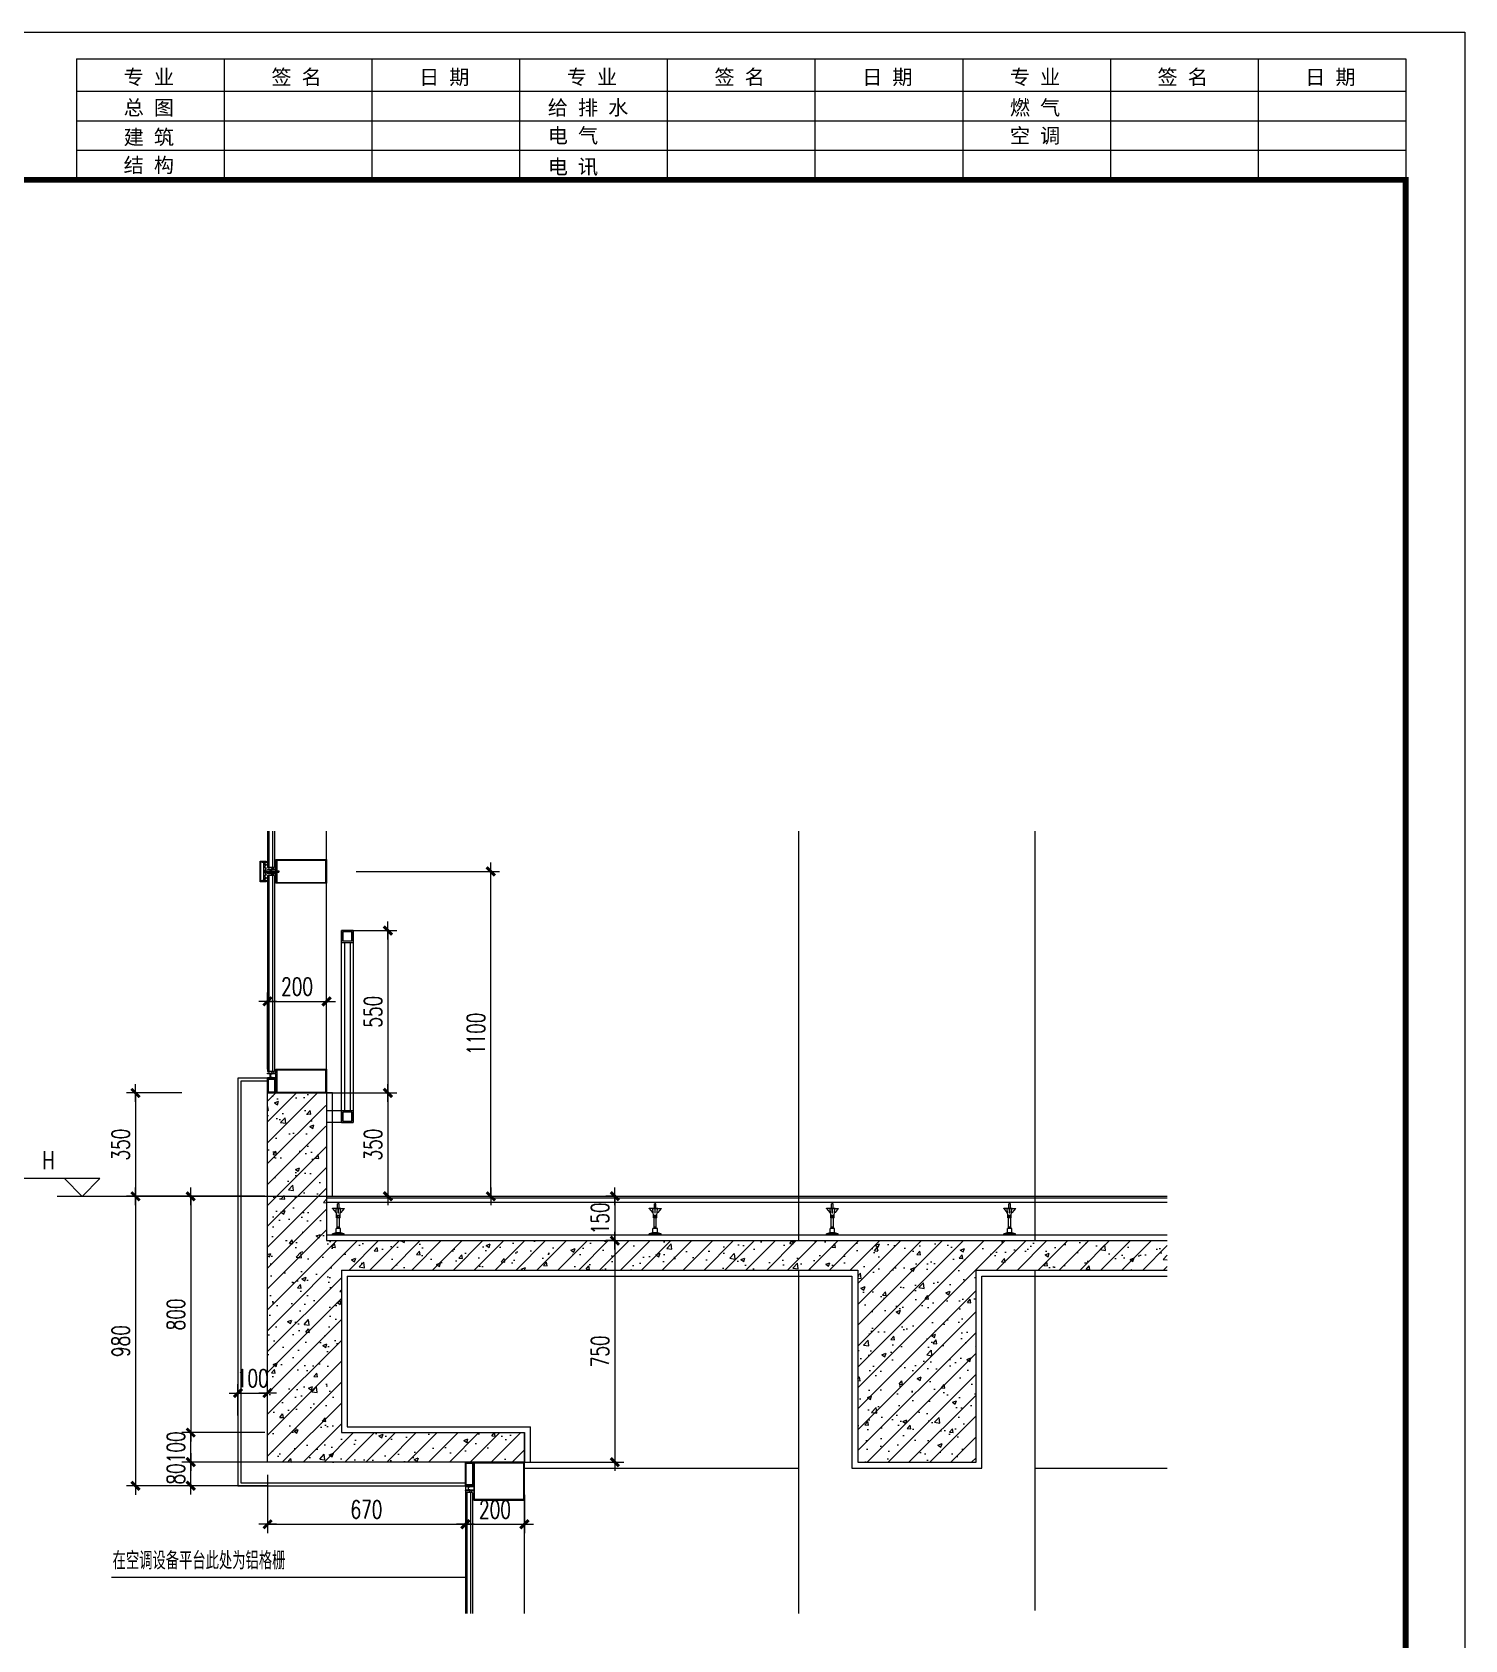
# Model space of a CAD drawing. Extents: x 1980812 to 2578970, y -669191 to 284498.
# Drawn here: x 2394361 to 2399211, y -396946 to -391502 of the extents above; entities that cross this region are included whole.
import ezdxf
from ezdxf.enums import TextEntityAlignment as Align

# ---------------------------------------------------------------- set-up
doc = ezdxf.new("R2010")
doc.units = 0
doc.header["$LTSCALE"] = 1000
doc.header["$MEASUREMENT"] = 0
for name, pattern in [('CENTER', [2, 1.25, -0.25, 0.25, -0.25]), ('DOTE', [2.42, 2, -0.2, 0.02, -0.2]), ('HIDDEN', [0.375, 0.25, -0.125]), ('HIDDEN2', [0.1875, 0.125, -0.0625])]:
    doc.linetypes.add(name, pattern=pattern)
for name, color, linetype in [('A-SECT-MBND-FINE', 252, 'Continuous'), ('A-SECT-MCUT', 1, 'Continuous'), ('A-SECT-MCUT-FINE', 137, 'Continuous'), ('DIM_ELEV', 3, 'Continuous'), ('DIM_SYMB', 3, 'Continuous'), ('dote', 1, 'DOTE'), ('SF', 1, 'Continuous'), ('TEXT', 7, 'Continuous'), ('TK', 1, 'Continuous'), ('WALL', 4, 'Continuous'), ('WINDOW', 2, 'Continuous'), ('可见看线', 63, 'Continuous'), ('建筑辅助线', 231, 'Continuous'), ('柱墙填充', 181, 'Continuous'), ('栏杆', 143, 'Continuous'), ('详细标注', 231, 'Continuous'), ('铝板', 31, 'Continuous'), ('面层', 31, 'Continuous')]:
    doc.layers.add(name, color=color, linetype=linetype)
doc.styles.add('DIM_FONT', font='SIMPLEX', dxfattribs={"width": 0.7, "bigfont": 'GBCBIG'})
doc.styles.add('FSJ-SHX', font='txtw.shx', dxfattribs={"width": 0.75, "bigfont": 'hztxtw.shx'})
doc.styles.add('ROMANS', font='simplex_.ttf', dxfattribs={"width": 0.8, "height": 500})
doc.styles.add('SONGTI', font='NSimSun.ttf', dxfattribs={"width": 1.1})
doc.dimstyles.new('DIMN20', dxfattribs={"dimscale": 0.2, "dimtxt": 300, "dimasz": 1, "dimexe": 150, "dimexo": 0, "dimgap": 100, "dimtad": 1, "dimdec": 0, "dimzin": 0, "dimdsep": 46, "dimtxsty": 'DIM_FONT', "dimblk1": '_DIMX', "dimblk2": '_DIMX', "dimsah": 1, "dimcen": 0.09, "dimclrd": 256, "dimclre": 256, "dimclrt": 7, "dimadec": 0, "dimazin": 0, "dimtfac": 1, "dimtdec": 0, "dimtix": 1, "dimtmove": 2, "dimatfit": 3, "dimldrblk": '_DIMX', "dimfxl": 150, "dimtolj": 1, "dimtzin": 0, "dimarcsym": 0})

# ---------------------------------------------------------------- blocks, each defined once
blk = doc.blocks.new('M5x45_Pan')
at = {"color": 8, "linetype": 'HIDDEN'}
for p, q in [((0, 1.9), (45, 1.9)), ((44.4, -2.5), (44.4, 2.5)), ((0, -1.9), (45, -1.9))]:
    blk.add_line(p, q, dxfattribs=at)
at = {"color": 0, "linetype": 'ByBlock'}
blk.add_lwpolyline([(-1.4, -4.8), (0, -4.8), (0, 4.7), (-1.4, 4.7, 0.228537), (-2.2, 4.4, 0.349288), (-2.2, -4.4, 0.228537)], format="xyb", close=True, dxfattribs=at)
at = {"color": 8, "linetype": 'HIDDEN2'}
blk.add_lwpolyline([(-3.7, 0.7), (-1.8, 0.7), (-1.8, -0.8), (-3.7, -0.8)], dxfattribs=at)
at = {"color": 8, "linetype": 'ByBlock'}
blk.add_lwpolyline([(0, 2.5), (44.4, 2.5), (45, 1.9), (45, -1.9), (44.4, -2.5), (0, -2.5)], dxfattribs=at)
at = {"layer": 'TEXT', "color": 8, "linetype": 'CENTER'}
blk.add_line((48, 0), (-6.7, 0), dxfattribs=at)
at = {"layer": 'Defpoints', "color": 8, "style": 'ROMANS', "width": 0.8}
blk.add_text('M5x45', height=1, rotation=90, dxfattribs=at).set_placement((-1, 0), align=Align.MIDDLE)
blk = doc.blocks.new('_DIMX')
blk.add_line((-150, 0), (150, 0))
at = {"const_width": 50}
blk.add_lwpolyline([(-70, -70), (70, 70)], dxfattribs=at)
blk = doc.blocks.new('*D2319')
at = {"layer": 'Defpoints', "color": 0, "transparency": 16777216}
for p in [(2395947.4, -395593.9), (2395947.4, -396343.9, 0), (2396333.3, -396343.9)]:
    blk.add_point(p, dxfattribs=at)
at = {"layer": '详细标注', "lineweight": -2, "transparency": 16777216}
for p, q in [((2395947.4, -395593.9), (2396363.3, -395593.9)), ((2396333.3, -395594.1), (2396333.3, -396343.7)), ((2395947.4, -396343.9), (2396363.3, -396343.9))]:
    blk.add_line(p, q, dxfattribs=at)
at = {"layer": '详细标注', "lineweight": -2, "transparency": 16777216, "xscale": 0.2, "yscale": 0.2, "zscale": 0.2}
for p, rotation in [((2396333.3, -395593.9), 90), ((2396333.3, -396343.9), 270)]:
    blk.add_blockref('_DIMX', p, dxfattribs=dict(at, rotation=rotation))
at = {"layer": '详细标注', "color": 7, "transparency": 16777216, "insert": (2396283.3, -395968.9), "char_height": 60, "attachment_point": 5, "rotation": 90, "style": 'DIM_FONT'}
blk.add_mtext('\\A1;750', dxfattribs=at)
blk = doc.blocks.new('A$C573D0ACE')
at = {"layer": '建筑辅助线'}
for p, q in [((-20, 105), (-20, 110)), ((-40, 89), (-40, 90)), ((-29, 89), (-40, 89)), ((-40, 89), (-29, 75.7)), ((-11, 89), (-29, 89)), ((-29, 88), (-29, 89)), ((-11, 88), (-29, 88)), ((-29, 75.7), (-26.4, 72.5)), ((-25.8, 65), (-27.8, 88)), ((-14.2, 65), (-25.8, 65)), ((-25.8, 57.5), (-25.8, 65)), ((-14.2, 57.5), (-25.8, 57.5)), ((-23.8, 21), (-23.8, 57.5)), ((-22.5, 90), (-22.5, 105)), ((-17.5, 105), (-22.5, 105)), ((-22.4, 57.5), (-22.4, 65)), ((-20.5, 72.5), (-20.5, 88)), ((-19.5, 72.5), (-20.5, 72.5)), ((-19.5, 72.5), (-19.5, 88)), ((-17.6, 57.5), (-17.6, 65)), ((-17.5, 90), (-17.5, 105)), ((-16.2, 21), (-16.2, 57.5)), ((-14.2, 65), (-12.2, 88)), ((-14.2, 57.5), (-14.2, 65)), ((-11, 75.7), (-13.6, 72.5)), ((-11, 88), (-11, 89)), ((-11, 89), (0, 89)), ((0, 89), (-11, 75.7)), ((0, 89), (0, 90)), ((-27.5, 6), (-40, 3)), ((-40, 0), (-40, 3)), ((0, 3), (-40, 3)), ((-27.5, 6), (-27.5, 21)), ((-12.5, 21), (-27.5, 21)), ((-12.5, 6), (-27.5, 6)), ((-16.2, 25), (-23.8, 26)), ((-16.2, 24), (-23.8, 25)), ((-16.2, 23), (-23.8, 24)), ((-16.2, 22), (-23.8, 23)), ((-16.2, 21), (-23.8, 22)), ((-12.5, 6), (-12.5, 21)), ((0, 3), (-12.5, 6)), ((0, 0), (0, 3))]:
    blk.add_line(p, q, dxfattribs=at)
blk = doc.blocks.new('*D2320')
at = {"layer": 'Defpoints', "color": 0, "transparency": 16777216}
for p in [(2395457.4, -394343.9), (2395913.3, -394343.9), (2395457.4, -395443.9)]:
    blk.add_point(p, dxfattribs=at)
at = {"layer": '详细标注', "lineweight": -2, "transparency": 16777216}
for p, q in [((2395457.4, -394343.9), (2395943.3, -394343.9)), ((2395913.3, -395443.7), (2395913.3, -394344.1)), ((2395457.4, -395443.9), (2395943.3, -395443.9))]:
    blk.add_line(p, q, dxfattribs=at)
at = {"layer": '详细标注', "lineweight": -2, "transparency": 16777216, "xscale": 0.2, "yscale": 0.2, "zscale": 0.2}
for p, rotation in [((2395913.3, -394343.9), 90), ((2395913.3, -395443.9), 270)]:
    blk.add_blockref('_DIMX', p, dxfattribs=dict(at, rotation=rotation))
at = {"layer": '详细标注', "color": 7, "transparency": 16777216, "insert": (2395863.3, -394893.9), "char_height": 60, "attachment_point": 5, "rotation": 90, "style": 'DIM_FONT'}
blk.add_mtext('\\A1;1100', dxfattribs=at)
blk = doc.blocks.new('*D2321')
at = {"layer": 'Defpoints', "color": 0, "transparency": 16777216}
for p in [(2395357.5, -394783.7), (2395157.6, -395013.9), (2395357.5, -395013.9, 0)]:
    blk.add_point(p, dxfattribs=at)
at = {"layer": '详细标注', "lineweight": -2, "transparency": 16777216}
for p, q in [((2395157.6, -395013.9), (2395157.6, -394753.7)), ((2395357.5, -395013.9), (2395357.5, -394753.7)), ((2395157.8, -394783.7), (2395357.3, -394783.7))]:
    blk.add_line(p, q, dxfattribs=at)
at = {"layer": '详细标注', "lineweight": -2, "transparency": 16777216, "xscale": 0.2, "yscale": 0.2, "zscale": 0.2, "rotation": 180}
blk.add_blockref('_DIMX', (2395157.6, -394783.7), dxfattribs=at)
at = {"layer": '详细标注', "lineweight": -2, "transparency": 16777216, "xscale": 0.2, "yscale": 0.2, "zscale": 0.2}
blk.add_blockref('_DIMX', (2395357.5, -394783.7), dxfattribs=at)
at = {"layer": '详细标注', "color": 7, "transparency": 16777216, "insert": (2395257.6, -394733.7), "char_height": 60, "attachment_point": 5, "style": 'DIM_FONT'}
blk.add_mtext('\\A1;200', dxfattribs=at)
blk = doc.blocks.new('*D2673')
at = {"layer": 'Defpoints', "color": 0, "transparency": 16777216}
for p in [(2395357.6, -395093.9, 0), (2395357.6, -395443.9, 0), (2395565.1, -395443.9)]:
    blk.add_point(p, dxfattribs=at)
at = {"layer": '详细标注', "lineweight": -2, "transparency": 16777216}
for p, q in [((2395357.6, -395093.9), (2395595.1, -395093.9)), ((2395565.1, -395094.1), (2395565.1, -395443.7)), ((2395357.6, -395443.9), (2395595.1, -395443.9))]:
    blk.add_line(p, q, dxfattribs=at)
at = {"layer": '详细标注', "lineweight": -2, "transparency": 16777216, "xscale": 0.2, "yscale": 0.2, "zscale": 0.2}
for p, rotation in [((2395565.1, -395093.9), 90), ((2395565.1, -395443.9), 270)]:
    blk.add_blockref('_DIMX', p, dxfattribs=dict(at, rotation=rotation))
at = {"layer": '详细标注', "color": 7, "transparency": 16777216, "insert": (2395515.1, -395268.9), "char_height": 60, "attachment_point": 5, "rotation": 90, "style": 'DIM_FONT'}
blk.add_mtext('\\A1;350', dxfattribs=at)
blk = doc.blocks.new('*D2322')
at = {"layer": 'Defpoints', "color": 0, "transparency": 16777216}
for p in [(2396333.3, -395443.5), (2396333.3, -395593.9), (2396333.3, -395593.9)]:
    blk.add_point(p, dxfattribs=at)
at = {"layer": '详细标注', "lineweight": -2, "transparency": 16777216}
for p, q in [((2396333.3, -395443.5), (2396303.3, -395443.5)), ((2396333.3, -395443.7), (2396333.3, -395593.7)), ((2396333.3, -395593.9), (2396303.3, -395593.9))]:
    blk.add_line(p, q, dxfattribs=at)
at = {"layer": '详细标注', "lineweight": -2, "transparency": 16777216, "xscale": 0.2, "yscale": 0.2, "zscale": 0.2}
for p, rotation in [((2396333.3, -395443.5), 90), ((2396333.3, -395593.9), 270)]:
    blk.add_blockref('_DIMX', p, dxfattribs=dict(at, rotation=rotation))
at = {"layer": '详细标注', "color": 7, "transparency": 16777216, "insert": (2396283.3, -395518.7), "char_height": 60, "attachment_point": 5, "rotation": 90, "style": 'DIM_FONT'}
blk.add_mtext('\\A1;150', dxfattribs=at)
blk = doc.blocks.new('*D2323')
at = {"layer": 'Defpoints', "color": 0, "transparency": 16777216}
for p in [(2394897.6, -396243.9), (2395148.8, -396243.9), (2395148.8, -396343.9)]:
    blk.add_point(p, dxfattribs=at)
at = {"layer": '详细标注', "lineweight": -2, "transparency": 16777216}
for p, q in [((2395148.8, -396243.9), (2394867.6, -396243.9)), ((2394897.6, -396243.7), (2394897.6, -396243.5)), ((2394897.6, -396343.9), (2394897.6, -396243.9)), ((2395148.8, -396343.9), (2394867.6, -396343.9)), ((2394897.6, -396344.1), (2394897.6, -396344.3))]:
    blk.add_line(p, q, dxfattribs=at)
at = {"layer": '详细标注', "lineweight": -2, "transparency": 16777216, "xscale": 0.2, "yscale": 0.2, "zscale": 0.2}
for p, rotation in [((2394897.6, -396243.9), 270), ((2394897.6, -396343.9), 90)]:
    blk.add_blockref('_DIMX', p, dxfattribs=dict(at, rotation=rotation))
at = {"layer": '详细标注', "color": 7, "transparency": 16777216, "insert": (2394847.6, -396293.9), "char_height": 60, "attachment_point": 5, "rotation": 90, "style": 'DIM_FONT'}
blk.add_mtext('\\A1;100', dxfattribs=at)
blk = doc.blocks.new('*D2324')
at = {"layer": 'Defpoints', "color": 0, "transparency": 16777216}
for p in [(2394867.6, -395093.9), (2394710.5, -395443.9), (2394867.6, -395443.9)]:
    blk.add_point(p, dxfattribs=at)
at = {"layer": '详细标注', "lineweight": -2, "transparency": 16777216}
for p, q in [((2394867.6, -395093.9), (2394680.5, -395093.9)), ((2394710.5, -395094.1), (2394710.5, -395443.7)), ((2394867.6, -395443.9), (2394680.5, -395443.9))]:
    blk.add_line(p, q, dxfattribs=at)
at = {"layer": '详细标注', "lineweight": -2, "transparency": 16777216, "xscale": 0.2, "yscale": 0.2, "zscale": 0.2}
for p, rotation in [((2394710.5, -395093.9), 90), ((2394710.5, -395443.9), 270)]:
    blk.add_blockref('_DIMX', p, dxfattribs=dict(at, rotation=rotation))
at = {"layer": '详细标注', "color": 7, "transparency": 16777216, "insert": (2394660.5, -395268.9), "char_height": 60, "attachment_point": 5, "rotation": 90, "style": 'DIM_FONT'}
blk.add_mtext('\\A1;350', dxfattribs=at)
blk = doc.blocks.new('*D2325')
at = {"layer": 'Defpoints', "color": 0, "transparency": 16777216}
for p in [(2394867.6, -395443.9), (2394710.5, -396424.3), (2394867.6, -396424.3)]:
    blk.add_point(p, dxfattribs=at)
at = {"layer": '详细标注', "lineweight": -2, "transparency": 16777216}
for p, q in [((2394867.6, -395443.9), (2394680.5, -395443.9)), ((2394710.5, -395444.1), (2394710.5, -396424.1)), ((2394867.6, -396424.3), (2394680.5, -396424.3))]:
    blk.add_line(p, q, dxfattribs=at)
at = {"layer": '详细标注', "lineweight": -2, "transparency": 16777216, "xscale": 0.2, "yscale": 0.2, "zscale": 0.2}
for p, rotation in [((2394710.5, -395443.9), 90), ((2394710.5, -396424.3), 270)]:
    blk.add_blockref('_DIMX', p, dxfattribs=dict(at, rotation=rotation))
at = {"layer": '详细标注', "color": 7, "transparency": 16777216, "insert": (2394660.5, -395934.1), "char_height": 60, "attachment_point": 5, "rotation": 90, "style": 'DIM_FONT'}
blk.add_mtext('\\A1;980', dxfattribs=at)
blk = doc.blocks.new('A$C32E42E09')
at = {"layer": '栏杆', "color": 2}
for p, q in [((60, 763.5), (60, 193.5)), ((80, 763.5), (80, 193.5))]:
    blk.add_line(p, q, dxfattribs=at)
at = {"layer": '栏杆'}
for p, q in [((50, 193.5), (0, 193.5)), ((50, 153.5), (0, 153.5))]:
    blk.add_line(p, q, dxfattribs=at)
blk.add_lwpolyline([(50, 153.5), (50, 803.5), (90, 803.5), (90, 153.5)], dxfattribs=at)
at = {"layer": '栏杆', "color": 2}
for points in [[(50, 763.5), (90, 763.5), (90, 803.5), (50, 803.5)], [(55, 768.5), (85, 768.5), (85, 798.5), (55, 798.5)], [(50, 153.5), (90, 153.5), (90, 193.5), (50, 193.5)], [(55, 158.5), (85, 158.5), (85, 188.5), (55, 188.5)]]:
    blk.add_lwpolyline(points, close=True, dxfattribs=at)
blk = doc.blocks.new('*D2674')
at = {"layer": 'Defpoints', "color": 0, "transparency": 16777216}
for p in [(2395447.6, -394543.9, 0), (2395357.5, -395093.9, 0), (2395565.1, -395093.9)]:
    blk.add_point(p, dxfattribs=at)
at = {"layer": '详细标注', "linetype": 'ByBlock', "lineweight": -2, "transparency": 16777216}
for p, q in [((2395447.6, -394543.9), (2395595.1, -394543.9)), ((2395357.5, -395093.9), (2395595.1, -395093.9))]:
    blk.add_line(p, q, dxfattribs=at)
at = {"layer": '详细标注', "lineweight": -2, "transparency": 16777216}
blk.add_line((2395565.1, -394544.1), (2395565.1, -395093.7), dxfattribs=at)
at = {"layer": '详细标注', "lineweight": -2, "transparency": 16777216, "xscale": 0.2, "yscale": 0.2, "zscale": 0.2}
for p, rotation in [((2395565.1, -394543.9), 90), ((2395565.1, -395093.9), 270)]:
    blk.add_blockref('_DIMX', p, dxfattribs=dict(at, rotation=rotation))
at = {"layer": '详细标注', "color": 7, "transparency": 16777216, "insert": (2395515.1, -394818.9), "char_height": 60, "attachment_point": 5, "rotation": 90, "style": 'DIM_FONT'}
blk.add_mtext('\\A1;550', dxfattribs=at)
blk = doc.blocks.new('*D2326')
at = {"layer": 'Defpoints', "color": 0, "transparency": 16777216}
for p in [(2395157.6, -396386.4, 0), (2395827.5, -396386.4, 0), (2395827.5, -396554.3)]:
    blk.add_point(p, dxfattribs=at)
at = {"layer": '详细标注', "linetype": 'ByBlock', "lineweight": -2, "transparency": 16777216}
for p, q in [((2395157.6, -396386.4), (2395157.6, -396584.3)), ((2395827.5, -396386.4), (2395827.5, -396584.3))]:
    blk.add_line(p, q, dxfattribs=at)
at = {"layer": '详细标注', "lineweight": -2, "transparency": 16777216}
blk.add_line((2395157.8, -396554.3), (2395827.3, -396554.3), dxfattribs=at)
at = {"layer": '详细标注', "lineweight": -2, "transparency": 16777216, "xscale": 0.2, "yscale": 0.2, "zscale": 0.2, "rotation": 180}
blk.add_blockref('_DIMX', (2395157.6, -396554.3), dxfattribs=at)
at = {"layer": '详细标注', "lineweight": -2, "transparency": 16777216, "xscale": 0.2, "yscale": 0.2, "zscale": 0.2}
blk.add_blockref('_DIMX', (2395827.5, -396554.3), dxfattribs=at)
at = {"layer": '详细标注', "color": 7, "transparency": 16777216, "insert": (2395492.5, -396504.3), "char_height": 60, "attachment_point": 5, "style": 'DIM_FONT'}
blk.add_mtext('\\A1;670', dxfattribs=at)
blk = doc.blocks.new('*D2327')
at = {"layer": 'Defpoints', "color": 0, "transparency": 16777216}
for p in [(2395148.8, -395443.9, 0), (2394897.6, -396243.9), (2395148.8, -396243.9, 0)]:
    blk.add_point(p, dxfattribs=at)
at = {"layer": '详细标注', "linetype": 'ByBlock', "lineweight": -2, "transparency": 16777216}
for p, q in [((2395148.8, -395443.9), (2394867.6, -395443.9)), ((2395148.8, -396243.9), (2394867.6, -396243.9))]:
    blk.add_line(p, q, dxfattribs=at)
at = {"layer": '详细标注', "lineweight": -2, "transparency": 16777216}
blk.add_line((2394897.6, -395444.1), (2394897.6, -396243.7), dxfattribs=at)
at = {"layer": '详细标注', "lineweight": -2, "transparency": 16777216, "xscale": 0.2, "yscale": 0.2, "zscale": 0.2}
for p, rotation in [((2394897.6, -395443.9), 90), ((2394897.6, -396243.9), 270)]:
    blk.add_blockref('_DIMX', p, dxfattribs=dict(at, rotation=rotation))
at = {"layer": '详细标注', "color": 7, "transparency": 16777216, "insert": (2394847.6, -395843.9), "char_height": 60, "attachment_point": 5, "rotation": 90, "style": 'DIM_FONT'}
blk.add_mtext('\\A1;800', dxfattribs=at)
blk = doc.blocks.new('*D2671')
at = {"layer": 'Defpoints', "color": 0, "transparency": 16777216}
for p in [(2395827.5, -396454.5), (2396027.5, -396454.5, 0), (2396027.5, -396554.3)]:
    blk.add_point(p, dxfattribs=at)
at = {"layer": '详细标注', "linetype": 'ByBlock', "lineweight": -2, "transparency": 16777216}
for p, q in [((2395827.5, -396454.5), (2395827.5, -396584.3)), ((2396027.5, -396454.5), (2396027.5, -396584.3))]:
    blk.add_line(p, q, dxfattribs=at)
at = {"layer": '详细标注', "lineweight": -2, "transparency": 16777216}
blk.add_line((2395827.7, -396554.3), (2396027.3, -396554.3), dxfattribs=at)
at = {"layer": '详细标注', "lineweight": -2, "transparency": 16777216, "xscale": 0.2, "yscale": 0.2, "zscale": 0.2, "rotation": 180}
blk.add_blockref('_DIMX', (2395827.5, -396554.3), dxfattribs=at)
at = {"layer": '详细标注', "lineweight": -2, "transparency": 16777216, "xscale": 0.2, "yscale": 0.2, "zscale": 0.2}
blk.add_blockref('_DIMX', (2396027.5, -396554.3), dxfattribs=at)
at = {"layer": '详细标注', "color": 7, "transparency": 16777216, "insert": (2395927.5, -396504.3), "char_height": 60, "attachment_point": 5, "style": 'DIM_FONT'}
blk.add_mtext('\\A1;200', dxfattribs=at)
blk = doc.blocks.new('*D2133')
at = {"layer": 'Defpoints', "color": 0, "transparency": 16777216}
for p in [(2394897.6, -396343.9), (2395157.6, -396343.9), (2395157.6, -396423.9)]:
    blk.add_point(p, dxfattribs=at)
at = {"layer": '详细标注', "lineweight": -2, "transparency": 16777216}
for p, q in [((2395157.6, -396343.9), (2394867.6, -396343.9)), ((2394897.6, -396343.7), (2394897.6, -396343.5)), ((2394897.6, -396423.9), (2394897.6, -396343.9)), ((2395157.6, -396423.9), (2394867.6, -396423.9)), ((2394897.6, -396424.1), (2394897.6, -396424.3))]:
    blk.add_line(p, q, dxfattribs=at)
at = {"layer": '详细标注', "lineweight": -2, "transparency": 16777216, "xscale": 0.2, "yscale": 0.2, "zscale": 0.2}
for p, rotation in [((2394897.6, -396343.9), 270), ((2394897.6, -396423.9), 90)]:
    blk.add_blockref('_DIMX', p, dxfattribs=dict(at, rotation=rotation))
at = {"layer": '详细标注', "color": 7, "transparency": 16777216, "insert": (2394847.6, -396383.9), "char_height": 60, "attachment_point": 5, "rotation": 90, "style": 'DIM_FONT'}
blk.add_mtext('\\A1;80', dxfattribs=at)
blk = doc.blocks.new('*D2134')
at = {"layer": 'Defpoints', "color": 0, "transparency": 16777216}
for p in [(2395157.6, -396109.9), (2395057.5, -396185.5, 0), (2395157.6, -396185.5, 0)]:
    blk.add_point(p, dxfattribs=at)
at = {"layer": '详细标注', "lineweight": -2, "transparency": 16777216}
for p, q in [((2395057.5, -396185.5), (2395057.5, -396079.9)), ((2395157.6, -396185.5), (2395157.6, -396079.9)), ((2395057.3, -396109.9), (2395057.1, -396109.9)), ((2395057.5, -396109.9), (2395157.6, -396109.9)), ((2395157.8, -396109.9), (2395158, -396109.9))]:
    blk.add_line(p, q, dxfattribs=at)
at = {"layer": '详细标注', "lineweight": -2, "transparency": 16777216, "xscale": 0.2, "yscale": 0.2, "zscale": 0.2}
blk.add_blockref('_DIMX', (2395057.5, -396109.9), dxfattribs=at)
at = {"layer": '详细标注', "lineweight": -2, "transparency": 16777216, "xscale": 0.2, "yscale": 0.2, "zscale": 0.2, "rotation": 180}
blk.add_blockref('_DIMX', (2395157.6, -396109.9), dxfattribs=at)
at = {"layer": '详细标注', "color": 7, "transparency": 16777216, "insert": (2395107.6, -396059.9), "char_height": 60, "attachment_point": 5, "style": 'DIM_FONT'}
blk.add_mtext('\\A1;100', dxfattribs=at)

msp = doc.modelspace()

# ---------------------------------------------------------------- hatches: boundary and pattern name
at = {"layer": '柱墙填充'}
h = msp.add_hatch(dxfattribs=at)
h.set_pattern_fill('钢筋混凝土', color=256, scale=20)
h.set_pattern_definition([(45, (2385932.047, -517342.4), (-35.35534, 35.35534), []), (50, (2385932.05, -517342.4), (143.45204, -12.55043), [15, -165]), (355, (2385932.05, -517342.4), (-27.75027, 150.43843), [12, -132]), (100.4514, (2385944, -517343.45), (115.70188, 137.88791), [12.74804, -140.22842]), (46.1842, (2385932.05, -517302.4), (213.4482, -33.1038), [22.5, -247.5]), (96.6356, (2385949.83, -517305.16), (186.93254, 194.82357), [19.12206, -210.3426]), (351.1842, (2385932.05, -517302.4), (186.9324, 194.82372), [18, -198]), (21, (2385952.05, -517312.4), (119.38141, -80.52378), [15, -165]), (326, (2385952.05, -517312.4), (48.66307, 145.03001), [12, -132]), (71.4514, (2385962, -517319.11), (168.04453, 64.5061), [12.74804, -140.22842]), (37.5, (2385932.047, -517342.4), (2.43197, 66.57877), [0, -130.4, 0, -134, 0, -132.5]), (7.5, (2385932.05, -517342.4), (52.613907, 78.882342), [0, -76.4, 0, -127.4, 0, -50.5]), (327.5, (2385887.447, -517342.4), (106.764487, -4.510974), [0, -50, 0, -156, 0, -207]), (317.5, (2385867.45, -517342.4), (116.637234, 20.021), [0, -65, 0, -103.6, 0, -147])])
h.paths.add_polyline_path([(2395157.6, -395093.9), (2395157.6, -395293.9), (2395157.6, -396243.9), (2395157.6, -396343.9), (2396027.5, -396343.9), (2396027.5, -396243.9), (2395407.6, -396243.9), (2395407.6, -395693.9), (2397156, -395693.9), (2397156, -396343.9), (2397556, -396343.9), (2397556, -395693.9), (2398203.4, -395693.9), (2398203.4, -395593.9), (2395357.6, -395593.9), (2395354.5, -395091.4)])

# ---------------------------------------------------------------- linework, layer by layer
at = {"layer": 'A-SECT-MBND-FINE'}
msp.add_line((2397156, -396343.9, 0), (2397556, -396343.9, 0), dxfattribs=at)
at = {"layer": 'A-SECT-MCUT', "elevation": 0}
for points in [[(2395152.1, -394378.9), (2395132.6, -394378.9), (2395132.6, -394308.9), (2395152.1, -394308.9, -0.414214), (2395152.6, -394309.4), (2395152.6, -394309.7, -0.351524), (2395152.2, -394310.2), (2395148.3, -394311.1, -0.256425), (2395147.9, -394310.9), (2395147.2, -394310.3, 0.198912), (2395146.8, -394310.1), (2395141.1, -394310.1, 0.414214), (2395140.6, -394310.6), (2395140.6, -394313.6, -0.414214), (2395140.1, -394314.1), (2395139.6, -394314.1, -0.414214), (2395139.1, -394313.6), (2395139.1, -394310.6, 0.414214), (2395138.6, -394310.1), (2395134.6, -394310.1, 0.414214), (2395134.1, -394310.6), (2395134.1, -394377.2, 0.414214), (2395134.6, -394377.7), (2395138.6, -394377.7, 0.414214), (2395139.1, -394377.2), (2395139.1, -394374.2, -0.414214), (2395139.6, -394373.7), (2395140.1, -394373.7, -0.414214), (2395140.6, -394374.2), (2395140.6, -394377.2, 0.414214), (2395141.1, -394377.7), (2395146.8, -394377.7, 0.198912), (2395147.2, -394377.6), (2395147.9, -394376.9, -0.256425), (2395148.3, -394376.8), (2395152.2, -394377.6, -0.351524), (2395152.6, -394378.1), (2395152.6, -394378.4, -0.414214)], [(2395152.6, -394332.9, -0.414214), (2395152.1, -394333.4), (2395151.1, -394333.4, 0.414214), (2395150.6, -394333.9), (2395150.6, -394353.9, 0.414214), (2395151.1, -394354.4), (2395152.1, -394354.4, -0.414214), (2395152.6, -394354.9), (2395152.6, -394355.9, -0.414214), (2395152.1, -394356.4), (2395148.1, -394356.4), (2395148.1, -394364.2, 0.414214), (2395148.6, -394364.7), (2395152.1, -394364.7, -0.414214), (2395152.6, -394365.2), (2395152.6, -394367.7, -0.414214), (2395152.1, -394368.2), (2395151.6, -394368.2, -0.414214), (2395151.1, -394367.7), (2395151.1, -394367.2, 0.414214), (2395150.6, -394366.7), (2395148.6, -394366.7, 0.414214), (2395148.1, -394367.2), (2395148.1, -394374.2, 0.414214), (2395148.6, -394374.7), (2395150.6, -394374.7, 0.414214), (2395151.1, -394374.2), (2395151.1, -394373.7, -0.414214), (2395151.6, -394373.2), (2395152.1, -394373.2, -0.414214), (2395152.6, -394373.7), (2395152.6, -394376.9, -0.479811), (2395151.9, -394377.4), (2395148.3, -394376.6, 0.256425), (2395147.8, -394376.7), (2395147.1, -394377.4, -0.198912), (2395146.8, -394377.5), (2395143.8, -394377.5, -0.10157), (2395143.6, -394377.5), (2395141.2, -394376.4, -0.300021), (2395140.9, -394376), (2395140.9, -394375.2, -0.414214), (2395141.4, -394374.7), (2395145.1, -394374.7, 0.414214), (2395145.6, -394374.2), (2395145.6, -394367.4), (2395145.6, -394320.4), (2395145.6, -394313.7, 0.414214), (2395145.1, -394313.2), (2395141.4, -394313.2, -0.414214), (2395140.9, -394312.7), (2395140.9, -394311.9, -0.300021), (2395141.2, -394311.4), (2395143.6, -394310.4, -0.10157), (2395143.8, -394310.3), (2395146.8, -394310.3, -0.198912), (2395147.1, -394310.5), (2395147.8, -394311.2, 0.256425), (2395148.3, -394311.3), (2395151.9, -394310.5, -0.479811), (2395152.6, -394311), (2395152.6, -394314.2, -0.414214), (2395152.1, -394314.7), (2395151.6, -394314.7, -0.414214), (2395151.1, -394314.2), (2395151.1, -394313.7, 0.414214), (2395150.6, -394313.2), (2395148.6, -394313.2, 0.414214), (2395148.1, -394313.7), (2395148.1, -394320.7, 0.414214), (2395148.6, -394321.2), (2395150.6, -394321.2, 0.414214), (2395151.1, -394320.7), (2395151.1, -394320.2, -0.414214), (2395151.6, -394319.7), (2395152.1, -394319.7, -0.414214), (2395152.6, -394320.2), (2395152.6, -394322.7, -0.414214), (2395152.1, -394323.2), (2395148.6, -394323.2, 0.414214), (2395148.1, -394323.7), (2395148.1, -394331.4), (2395152.1, -394331.4, -0.414214), (2395152.6, -394331.9)]]:
    msp.add_lwpolyline(points, format="xyb", close=True, dxfattribs=at)
for points in [[(2395168.2, -394349.3), (2395172.1, -394348.9), (2395172.9, -394350), (2395172.4, -394350.5), (2395171.8, -394350), (2395168.2, -394350.8), (2395168.2, -394351.7), (2395157, -394351.7), (2395157, -394350.2), (2395167, -394350.2), (2395167, -394337.7), (2395157, -394337.7), (2395157, -394336.2), (2395168.2, -394336.2), (2395168.2, -394337), (2395171.8, -394337.9), (2395172.4, -394337.4), (2395172.9, -394337.8), (2395172.1, -394338.9), (2395168.2, -394338.6)], [(2395357.5, -394343.9), (2395357.5, -394383.9), (2395221.9, -394383.9), (2395185.6, -394383.9), (2395185.6, -394351.7), (2395168.9, -394351.7), (2395168.9, -394350.8), (2395172.3, -394350), (2395172.9, -394350.5), (2395185.6, -394350.5), (2395185.6, -394343.9), (2395185.6, -394337.4), (2395172.9, -394337.4), (2395172.3, -394337.9), (2395168.9, -394337.1), (2395168.9, -394336.2), (2395185.6, -394336.2), (2395185.6, -394303.9), (2395221.9, -394303.9), (2395357.5, -394303.9)], [(2395188.6, -394381.4), (2395354.5, -394381.4), (2395354.5, -394343.9), (2395354.5, -394306.4), (2395188.6, -394306.4)], [(2395168.2, -395040.5), (2395172.1, -395040.2), (2395172.9, -395041.3), (2395172.4, -395041.7), (2395171.8, -395041.2), (2395168.2, -395042.1), (2395168.2, -395042.9), (2395157, -395042.9), (2395157, -395041.4), (2395167, -395041.4), (2395167, -395028.9), (2395157, -395028.9), (2395157, -395027.4), (2395168.2, -395027.4), (2395168.2, -395028.3), (2395171.8, -395029.2), (2395172.4, -395028.6), (2395172.9, -395029.1), (2395172.1, -395030.2), (2395168.2, -395029.8)], [(2395157.5, -395043.9), (2395184.5, -395043.9), (2395184.6, -395093.9), (2395157.6, -395093.9)], [(2395160.5, -395046.9), (2395181.5, -395046.9), (2395181.6, -395090.9), (2395160.6, -395090.9)], [(2395357.5, -395053.9), (2395357.5, -395093.9), (2395221.9, -395093.9), (2395185.6, -395093.9), (2395185.5, -395042.9), (2395168.9, -395042.9), (2395168.9, -395042), (2395172.3, -395041.2), (2395172.9, -395041.7), (2395185.5, -395041.7), (2395185.5, -395035.2), (2395185.5, -395028.6), (2395172.9, -395028.6), (2395172.3, -395029.2), (2395168.9, -395028.3), (2395168.9, -395027.4), (2395185.5, -395027.4), (2395185.6, -395013.9), (2395221.9, -395013.9), (2395357.5, -395013.9)], [(2395188.6, -395091.4), (2395354.5, -395091.4), (2395354.5, -395053.9), (2395354.5, -395016.4), (2395188.6, -395016.4)], [(2395827.5, -396343.9), (2395854.5, -396343.9), (2395854.5, -396423.9), (2395827.5, -396423.9)], [(2395830.5, -396346.9), (2395851.5, -396346.9), (2395851.5, -396420.9), (2395830.5, -396420.9)], [(2396027.5, -396432.7), (2396027.5, -396343.9), (2395891.9, -396343.9), (2395855.5, -396343.9), (2395855.5, -396424.9), (2395838.8, -396424.9), (2395838.8, -396425.8), (2395842.3, -396426.7), (2395842.9, -396426.1), (2395855.5, -396426.1), (2395855.5, -396432.7), (2395855.5, -396439.2), (2395842.9, -396439.2), (2395842.3, -396438.7), (2395838.8, -396439.5), (2395838.8, -396440.4), (2395855.5, -396440.4), (2395855.5, -396472.7), (2395891.9, -396472.7), (2396027.5, -396472.7)], [(2395858.5, -396346.4), (2396024.5, -396346.4), (2396024.5, -396432.7), (2396024.5, -396470.2), (2395858.5, -396470.2)], [(2395838.2, -396427.3), (2395842.1, -396427.7), (2395842.9, -396426.6), (2395842.4, -396426.1), (2395841.8, -396426.7), (2395838.2, -396425.8), (2395838.2, -396424.9), (2395827, -396424.9), (2395827, -396426.4), (2395837, -396426.4), (2395837, -396438.9), (2395827, -396438.9), (2395827, -396440.4), (2395838.2, -396440.4), (2395838.2, -396439.6), (2395841.8, -396438.7), (2395842.4, -396439.2), (2395842.9, -396438.8), (2395842.1, -396437.7), (2395838.2, -396438)], [(2395838.2, -396427.3), (2395842.1, -396427.7), (2395842.9, -396426.6), (2395842.4, -396426.1), (2395841.8, -396426.7), (2395838.2, -396425.8), (2395838.2, -396424.9), (2395827, -396424.9), (2395827, -396426.4), (2395837, -396426.4), (2395837, -396438.9), (2395827, -396438.9), (2395827, -396440.4), (2395838.2, -396440.4), (2395838.2, -396439.6), (2395841.8, -396438.7), (2395842.4, -396439.2), (2395842.9, -396438.8), (2395842.1, -396437.7), (2395838.2, -396438)], [(2395838.2, -396427.3), (2395842.1, -396427.7), (2395842.9, -396426.6), (2395842.4, -396426.1), (2395841.8, -396426.7), (2395838.2, -396425.8), (2395838.2, -396424.9), (2395827, -396424.9), (2395827, -396426.4), (2395837, -396426.4), (2395837, -396438.9), (2395827, -396438.9), (2395827, -396440.4), (2395838.2, -396440.4), (2395838.2, -396439.6), (2395841.8, -396438.7), (2395842.4, -396439.2), (2395842.9, -396438.8), (2395842.1, -396437.7), (2395838.2, -396438)]]:
    msp.add_lwpolyline(points, close=True, dxfattribs=at)
at = {"layer": 'A-SECT-MCUT-FINE'}
for p, q in [((2395357.5, -395093.9, 0), (2395357.5, -394207, 0)), ((2395176.6, -394330.2, 0), (2395162.6, -394330.2, 0)), ((2395176.6, -394357.6, 0), (2395162.6, -394357.6, 0)), ((2395176.5, -395021.5, 0), (2395162.5, -395021.5, 0)), ((2395846.5, -396446.4, 0), (2395832.5, -396446.4, 0)), ((2395846.5, -396446.4, 0), (2395832.5, -396446.4, 0)), ((2395846.5, -396446.4, 0), (2395832.5, -396446.4, 0)), ((2396027.5, -396856.1, 0), (2396027.5, -396423.9, 0))]:
    msp.add_line(p, q, dxfattribs=at)
for centre in [(2395175.4, -394333.2, 0), (2395175.4, -394354.7, 0), (2395175.4, -395024.5, 0), (2395845.4, -396443.4, 0), (2395845.4, -396443.4, 0), (2395845.4, -396443.4, 0)]:
    msp.add_circle(centre, 2.98, dxfattribs=at)
for centre, start, end in [((2395158.8, -394332.8, 0), 320.5682, 27.9183), ((2395158.8, -394355.1, 0), 332.0817, 39.4318), ((2395158.8, -395024, 0), 320.5682, 27.9183), ((2395828.8, -396443.9, 0), 332.0817, 39.4318), ((2395828.8, -396443.9, 0), 332.0817, 39.4318), ((2395828.8, -396443.9, 0), 332.0817, 39.4318)]:
    msp.add_arc(centre, 5.39, start, end, dxfattribs=at)
at = {"layer": 'DIM_ELEV'}
for p, q in [((2394590.3, -395384.1, 0), (2394305.2, -395384.1, 0)), ((2394530.3, -395444.1, 0), (2394470.3, -395384.1, 0)), ((2394530.3, -395444.1, 0), (2394590.3, -395384.1, 0))]:
    msp.add_line(p, q, dxfattribs=at)
at = {"layer": 'DIM_SYMB'}
msp.add_line((2394629.3, -396733.5, 0), (2395833.5, -396733.5, 0), dxfattribs=at)
at = {"layer": 'dote', "linetype": 'DOTE', "ltscale": 0.5}
msp.add_line((2394445.7, -395443.9, 0), (2398203.4, -395443.9, 0), dxfattribs=at)
at = {"layer": 'TK'}
for p, q in [((2394510.9, -391592), (2394510.9, -392002)), ((2394510.9, -391592), (2396010.9, -391592)), ((2395010.9, -391592), (2395010.9, -392002)), ((2395510.9, -391592), (2395510.9, -392002)), ((2396010.9, -391592), (2397510.9, -391592)), ((2396010.9, -391592), (2396010.9, -392002)), ((2396510.9, -391592), (2396510.9, -392002)), ((2397010.9, -391592), (2397010.9, -392002)), ((2397510.9, -391592), (2399010.9, -391592)), ((2397510.9, -391592), (2397510.9, -392002)), ((2398010.9, -391592), (2398010.9, -392002)), ((2398510.9, -391592), (2398510.9, -392002)), ((2399010.9, -391592), (2399010.9, -392002)), ((2394510.9, -391702), (2396010.9, -391702)), ((2396010.9, -391702), (2397510.9, -391702)), ((2397510.9, -391702), (2399010.9, -391702)), ((2394510.9, -391802), (2396010.9, -391802)), ((2396010.9, -391802), (2397510.9, -391802)), ((2397510.9, -391802), (2399010.9, -391802)), ((2394510.9, -391902), (2396010.9, -391902)), ((2396010.9, -391902), (2397510.9, -391902)), ((2397510.9, -391902), (2399010.9, -391902)), ((2394510.9, -392002), (2396010.9, -392002)), ((2397510.9, -392002), (2399010.9, -392002))]:
    msp.add_line(p, q, dxfattribs=at)
msp.add_lwpolyline([(2399210.9, -391502), (2399210.9, -408322), (2387330.9, -408322), (2387330.9, -391502)], close=True, dxfattribs=at)
at = {"layer": 'TK', "const_width": 20}
msp.add_lwpolyline([(2387530.9, -408122), (2399010.9, -408122), (2399010.9, -392002), (2387530.9, -392002)], close=True, dxfattribs=at)
at = {"layer": 'WALL'}
for p, q in [((2395157.6, -395293.9, 0), (2395157.6, -395093.9, 0)), ((2395157.6, -395093.9, 0), (2395357.6, -395093.9, 0)), ((2395157.6, -395293.9, 0), (2395157.6, -395093.9, 0)), ((2395357.6, -395093.9, 0), (2395357.6, -395593.9, 0)), ((2395157.6, -396343.9, 0), (2395157.6, -395293.9, 0)), ((2395357.6, -395593.9, 0), (2398203.4, -395593.9, 0)), ((2395407.6, -395693.9, 0), (2395407.6, -396243.9, 0)), ((2395407.6, -395693.9, 0), (2397156, -395693.9, 0)), ((2397556, -395693.9, 0), (2398203.4, -395693.9, 0)), ((2395407.6, -396243.9, 0), (2396027.5, -396243.9, 0)), ((2396027.5, -396243.9, 0), (2396027.5, -396343.9, 0)), ((2396027.5, -396343.9, 0), (2396027.5, -396243.9, 0)), ((2396027.5, -396343.9, 0), (2395157.6, -396343.9, 0)), ((2396027.5, -396343.9, 0), (2395827.5, -396343.9, 0))]:
    msp.add_line(p, q, dxfattribs=at)
at = {"layer": 'WALL', "elevation": 0}
msp.add_lwpolyline([(2397156, -395693.9), (2397156, -396343.9), (2397556, -396343.9), (2397556, -395693.9)], dxfattribs=at)
at = {"layer": 'WINDOW'}
for p, q in [((2395157.6, -394207, 0), (2395157.6, -394329.2, 0)), ((2395163.6, -394329.2, 0), (2395163.6, -394207, 0)), ((2395175.6, -394329.2, 0), (2395175.6, -394207, 0)), ((2395181.6, -394207, 0), (2395181.6, -394329.2, 0)), ((2395157.6, -394329.2, 0), (2395158.6, -394330.2, 0)), ((2395158.6, -394330.2, 0), (2395162.6, -394330.2, 0)), ((2395162.6, -394330.2, 0), (2395163.6, -394329.2, 0)), ((2395176.6, -394330.2, 0), (2395175.6, -394329.2, 0)), ((2395180.6, -394330.2, 0), (2395176.6, -394330.2, 0)), ((2395181.6, -394329.2, 0), (2395180.6, -394330.2, 0)), ((2395157.6, -394358.6, 0), (2395157.5, -395020.5, 0)), ((2395157.6, -394358.6, 0), (2395158.6, -394357.6, 0)), ((2395158.6, -394357.6, 0), (2395162.6, -394357.6, 0)), ((2395162.6, -394357.6, 0), (2395163.6, -394358.6, 0)), ((2395163.5, -395020.5, 0), (2395163.6, -394358.6, 0)), ((2395175.5, -395020.5, 0), (2395175.6, -394358.6, 0)), ((2395176.6, -394357.6, 0), (2395175.6, -394358.6, 0)), ((2395180.6, -394357.6, 0), (2395176.6, -394357.6, 0)), ((2395181.6, -394358.6, 0), (2395180.6, -394357.6, 0)), ((2395181.6, -394358.6, 0), (2395181.5, -395020.5, 0)), ((2395157.5, -395020.5, 0), (2395158.5, -395021.5, 0)), ((2395158.5, -395021.5, 0), (2395162.5, -395021.5, 0)), ((2395162.5, -395021.5, 0), (2395163.5, -395020.5, 0)), ((2395176.5, -395021.5, 0), (2395175.5, -395020.5, 0)), ((2395180.5, -395021.5, 0), (2395176.5, -395021.5, 0)), ((2395181.5, -395020.5, 0), (2395180.5, -395021.5, 0)), ((2395827.5, -396447.4, 0), (2395828.5, -396446.4, 0)), ((2395827.5, -396447.4, 0), (2395828.5, -396446.4, 0)), ((2395827.5, -396447.4, 0), (2395828.5, -396446.4, 0)), ((2395827.5, -396447.4, 0), (2395827.5, -396856.1, 0)), ((2395828.5, -396446.4, 0), (2395832.5, -396446.4, 0)), ((2395828.5, -396446.4, 0), (2395832.5, -396446.4, 0)), ((2395828.5, -396446.4, 0), (2395832.5, -396446.4, 0)), ((2395832.5, -396446.4, 0), (2395833.5, -396447.4, 0)), ((2395832.5, -396446.4, 0), (2395833.5, -396447.4, 0)), ((2395832.5, -396446.4, 0), (2395833.5, -396447.4, 0)), ((2395833.5, -396856.1, 0), (2395833.5, -396446.4, 0)), ((2395846.5, -396446.4, 0), (2395845.5, -396447.4, 0)), ((2395846.5, -396446.4, 0), (2395845.5, -396447.4, 0)), ((2395846.5, -396446.4, 0), (2395845.5, -396447.4, 0)), ((2395845.5, -396856.1, 0), (2395845.5, -396447.4, 0)), ((2395850.5, -396446.4, 0), (2395846.5, -396446.4, 0)), ((2395850.5, -396446.4, 0), (2395846.5, -396446.4, 0)), ((2395850.5, -396446.4, 0), (2395846.5, -396446.4, 0)), ((2395851.5, -396447.4, 0), (2395850.5, -396446.4, 0)), ((2395851.5, -396447.4, 0), (2395850.5, -396446.4, 0)), ((2395851.5, -396447.4, 0), (2395850.5, -396446.4, 0)), ((2395851.5, -396447.4, 0), (2395851.5, -396856.1, 0))]:
    msp.add_line(p, q, dxfattribs=at)
at = {"layer": '可见看线'}
for p, q in [((2396956, -395593.9, 0), (2396956, -394207, 0)), ((2397756, -395593.9, 0), (2397756, -394207, 0)), ((2396956, -396856.1, 0), (2396956, -395693.9, 0)), ((2397756, -396846.4, 0), (2397756, -395693.9, 0)), ((2397756, -396363.9, 0), (2398203.4, -396363.9, 0))]:
    msp.add_line(p, q, dxfattribs=at)
at = {"layer": '铝板', "elevation": 0}
for points in [[(2395157.5, -395043.9), (2395057.5, -395043.9), (2395057.5, -395243.9), (2395057.5, -395243.9), (2395057.5, -396423.9), (2395827.5, -396423.9)], [(2395157.5, -395053.9), (2395067.5, -395053.9), (2395067.5, -395233.9), (2395067.5, -395233.9), (2395067.5, -396413.9), (2395827.5, -396413.9)]]:
    msp.add_lwpolyline(points, dxfattribs=at)
at = {"layer": '面层'}
for p, q in [((2395357.6, -395443.9, 0), (2398203.4, -395443.9, 0)), ((2395357.6, -395448.9, 0), (2398203.4, -395448.9, 0)), ((2395357.6, -395463.9, 0), (2398203.4, -395463.9, 0)), ((2395357.6, -395573.9, 0), (2398203.4, -395573.9, 0)), ((2395427.6, -395713.9, 0), (2395427.6, -396223.9, 0)), ((2395427.6, -395713.9, 0), (2397136, -395713.9, 0)), ((2397136, -395713.9, 0), (2397136, -396363.9, 0)), ((2397576, -396363.9, 0), (2397576, -395713.9, 0)), ((2397576, -395713.9, 0), (2398203.4, -395713.9, 0)), ((2395427.6, -396223.9, 0), (2396047.5, -396223.9, 0)), ((2396047.5, -396343.9, 0), (2396047.5, -396223.9, 0)), ((2396027.5, -396363.9, 0), (2396956, -396363.9, 0)), ((2397136, -396363.9, 0), (2397576, -396363.9, 0))]:
    msp.add_line(p, q, dxfattribs=at)
at = {"layer": '面层', "elevation": 0}
msp.add_lwpolyline([(2395377.6, -395443.9), (2395377.6, -395093.9), (2395357.6, -395093.9)], dxfattribs=at)

# ---------------------------------------------------------------- block references
at = {"layer": 'SF', "rotation": 0.0004018880973149244}
msp.add_blockref('M5x45_Pan', (2395150.6, -394343.9, 0), dxfattribs=at)
at = {"layer": '栏杆'}
msp.add_blockref('A$C32E42E09', (2395357.6, -395347.4, 0), dxfattribs=at)
at = {"layer": '面层'}
for p in [(2395417.3, -395573.9, 0), (2396489.8, -395573.9, 0), (2397089.8, -395573.9, 0), (2397689.8, -395573.9, 0)]:
    msp.add_blockref('A$C573D0ACE', p, dxfattribs=at)

# ---------------------------------------------------------------- texts
at = {"layer": 'TEXT', "style": 'FSJ-SHX', "width": 0.75}
msp.add_text('H', height=60, dxfattribs=at).set_placement((2394416.2, -395321.4, 0), align=Align.MIDDLE)
msp.add_text('在空调设备平台此处为铝格栅', height=60, dxfattribs=at).set_placement((2394633.1, -396707.3, 0))
at = {"layer": 'TK', "style": 'SONGTI'}
for s, p in [('专 业', (2394670.6, -391679.1)), ('签 名', (2395170.6, -391679.1)), ('日 期', (2395670.6, -391679.1)), ('专 业', (2396170.6, -391679.1)), ('签 名', (2396670.6, -391679.1)), ('日 期', (2397170.6, -391679.1)), ('专 业', (2397670.6, -391679.1)), ('签 名', (2398170.6, -391679.1)), ('日 期', (2398670.6, -391679.1)), ('总 图', (2394670.6, -391782.6)), ('给 排 水', (2396106.3, -391782.6)), ('燃 气', (2397670.6, -391782.6)), ('建 筑', (2394670.6, -391882.6)), ('电 气', (2396106.3, -391877.4)), ('空 调', (2397670.6, -391877.4)), ('结 构', (2394670.6, -391977.4)), ('电 讯', (2396106.3, -391982.6))]:
    msp.add_text(s, height=50, dxfattribs=at).set_placement(p)

# ---------------------------------------------------------------- dimensions: what is measured, and where the dimension line sits
at = {"layer": '详细标注'}
for base, p1, p2, picture, middle in [((2395913.3, -394343.9, 0), (2395457.4, -395443.9, 0), (2395457.4, -394343.9, 0), '*D2320', (2395863.3, -394893.9, 0)), ((2394710.5, -395443.9, 0), (2394867.6, -395093.9, 0), (2394867.6, -395443.9, 0), '*D2324', (2394660.5, -395268.9, 0)), ((2395565.1, -395443.9, 0), (2395357.6, -395093.9, 0), (2395357.6, -395443.9, 0), '*D2673', (2395515.1, -395268.9, 0)), ((2394710.5, -396424.3, 0), (2394867.6, -395443.9, 0), (2394867.6, -396424.3, 0), '*D2325', (2394660.5, -395934.1, 0)), ((2396333.3, -395593.9, 0), (2396333.3, -395443.5, 0), (2396333.3, -395593.9, 0), '*D2322', (2396283.3, -395518.7, 0)), ((2396333.3, -396343.9, 0), (2395947.4, -395593.9, 0), (2395947.4, -396343.9, 0), '*D2319', (2396283.3, -395968.9, 0)), ((2394897.6, -396243.9, 0), (2395148.8, -396343.9, 0), (2395148.8, -396243.9, 0), '*D2323', (2394847.6, -396293.9, 0))]:
    dim = msp.add_linear_dim(base=base, p1=p1, p2=p2, angle=90, dimstyle='DIMN20', dxfattribs=at)
    dim.commit()
    dim.dimension.update_dxf_attribs({"geometry": picture, "text_midpoint": middle})
for base, p1, p2, override, picture, middle in [((2395565.1, -395093.9, 0), (2395447.6, -394543.9, 0), (2395357.5, -395093.9, 0), {"dimfxl": 250, "dimarcsym": 1}, '*D2674', (2395515.1, -394818.9, 0)), ((2394897.6, -396243.9, 0), (2395148.8, -395443.9, 0), (2395148.8, -396243.9, 0), {"dimarcsym": 1}, '*D2327', (2394847.6, -395843.9, 0))]:
    dim = msp.add_linear_dim(base=base, p1=p1, p2=p2, angle=90, dimstyle='DIMN20', override=override, dxfattribs=at)
    dim.commit()
    dim.dimension.update_dxf_attribs({"geometry": picture, "text_midpoint": middle})
dim = msp.add_linear_dim(base=(2395357.5, -394783.7, 0), p1=(2395157.6, -395013.9, 0), p2=(2395357.5, -395013.9, 0), dimstyle='DIMN20', dxfattribs=at)
dim.commit()
dim.dimension.update_dxf_attribs({"geometry": '*D2321', "text_midpoint": (2395257.6, -394733.7, 0)})
for p1, p2, distance, picture, middle in [((2395057.5, -396185.5, 0), (2395157.6, -396185.5, 0), 75.7, '*D2134', (2395107.6, -396059.9, 0)), ((2395157.6, -396423.9), (2395157.6, -396343.9), 259.9, '*D2133', (2394847.6, -396383.9))]:
    dim = msp.add_aligned_dim(p1=p1, p2=p2, distance=distance, dimstyle='DIMN20', dxfattribs=at)
    dim.commit()
    dim.dimension.update_dxf_attribs({"geometry": picture, "text_midpoint": middle})
dim = msp.add_linear_dim(base=(2395827.5, -396554.3, 0), p1=(2395157.6, -396386.4, 0), p2=(2395827.5, -396386.4, 0), dimstyle='DIMN20', override={"dimfxl": 250, "dimarcsym": 1}, dxfattribs=at)
dim.commit()
dim.dimension.update_dxf_attribs({"geometry": '*D2326', "text_midpoint": (2395492.5, -396504.3, 0)})
dim = msp.add_aligned_dim(p1=(2395827.5, -396454.5, 0), p2=(2396027.5, -396454.5, 0), distance=-99.8, dimstyle='DIMN20', override={"dimfxl": 250, "dimarcsym": 1}, dxfattribs=at)
dim.commit()
dim.dimension.update_dxf_attribs({"geometry": '*D2671', "text_midpoint": (2395927.5, -396504.3, 0)})

doc.saveas('drawing.dxf')
